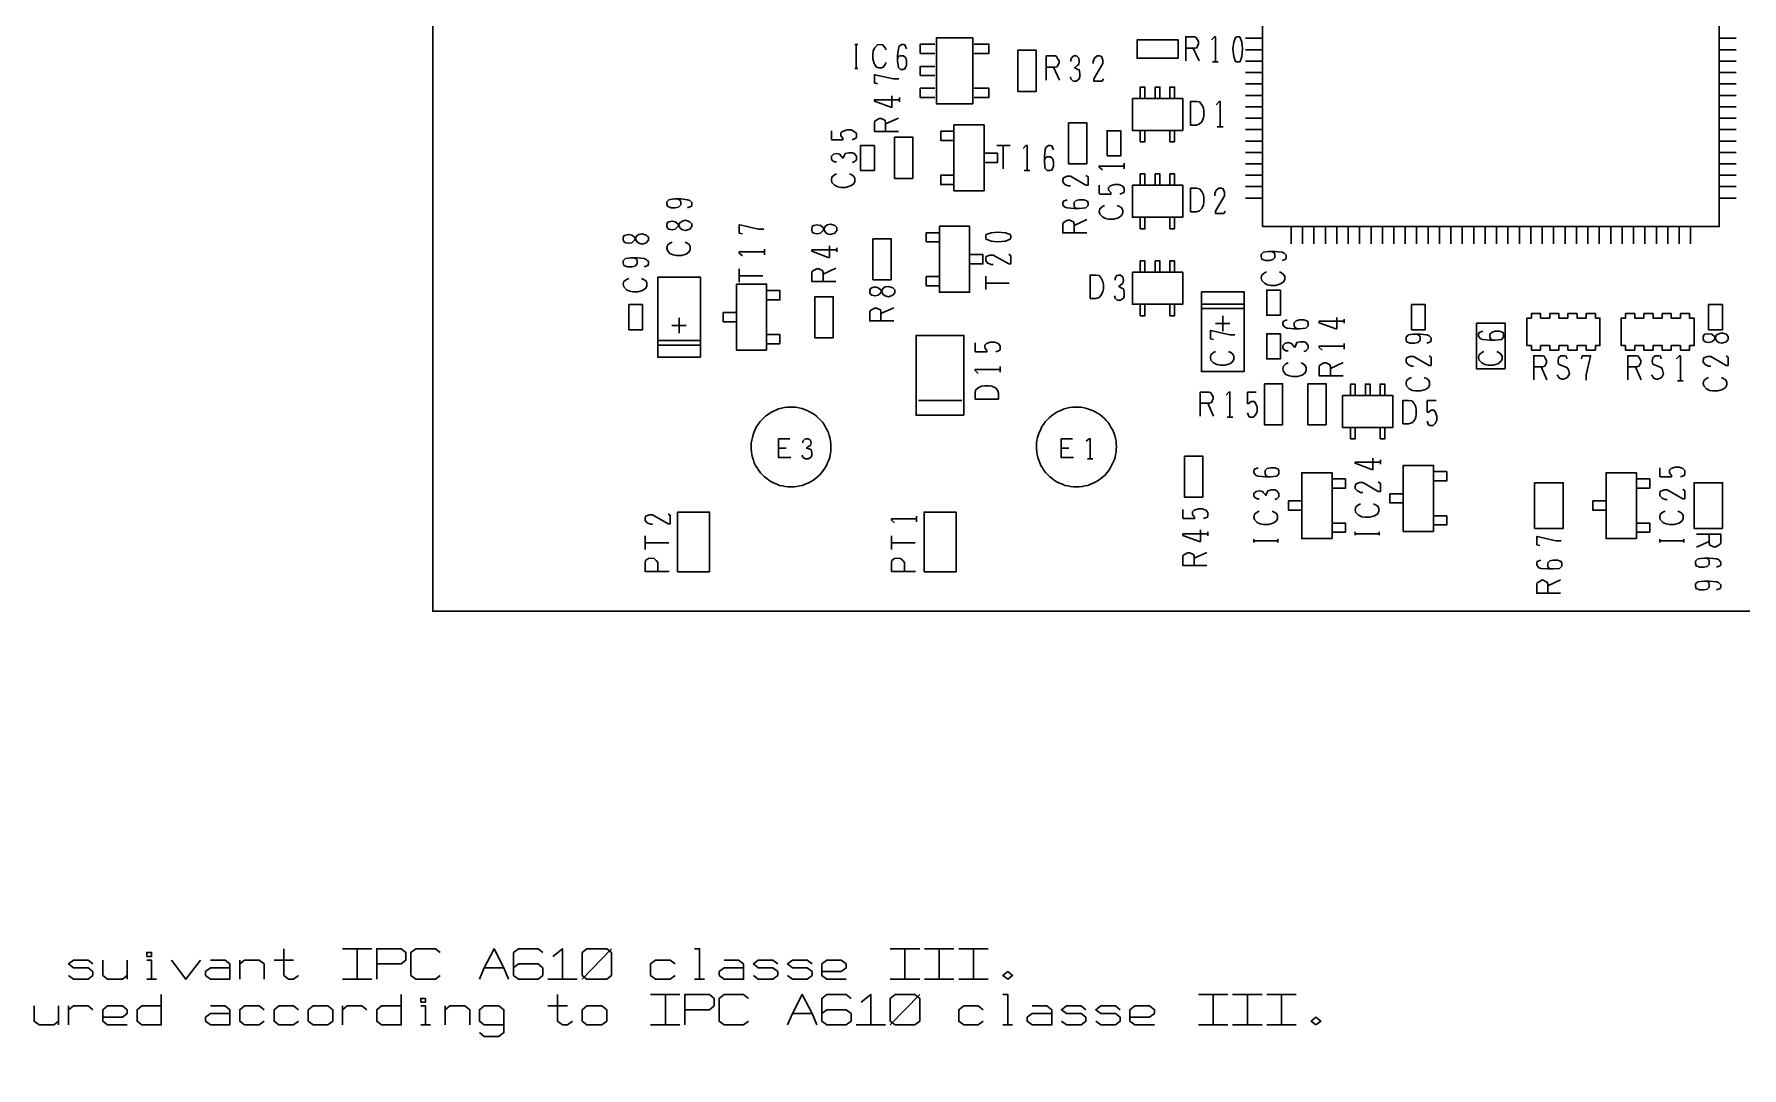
# Model space of a CAD drawing. Header units: millimetres. Extents: x 0 to 1189, y 35 to 806.
# Drawn here: x 313.9 to 519.6, y 320 to 444.6 of the extents above; entities that cross this region are included whole.
import ezdxf

# ---------------------------------------------------------------- set-up
doc = ezdxf.new("R2010")
doc.units = ezdxf.units.MM
doc.layers.add('Pen 1', color=7, linetype='Continuous')

msp = doc.modelspace()

# ---------------------------------------------------------------- linework, layer by layer
at = {"layer": 'Pen 1', "color": 7, "lineweight": 30}
for p, q in [((412.73, 443.3), (413.1, 443.3)), ((412.9, 443.3), (412.9, 440.4)), ((453.5, 442.88), (454.2, 441.33)), ((461.85, 444.05), (459.8, 444.05)), ((461.85, 442.67), (459.8, 442.67)), ((516.88, 444.05), (518.92, 444.05)), ((516.88, 442.67), (518.92, 442.67)), ((412.73, 440.4), (413.1, 440.4)), ((436.67, 440.58), (437.38, 439.02)), ((455.83, 441.2), (456.52, 441.2)), ((461.85, 441.3), (459.8, 441.3)), ((516.88, 441.3), (518.92, 441.3)), ((461.85, 439.92), (459.8, 439.92)), ((461.85, 438.55), (459.8, 438.55)), ((516.88, 439.92), (518.92, 439.92)), ((516.88, 438.55), (518.92, 438.55)), ((418.1, 436.4), (418.1, 436.9)), ((461.85, 437.17), (459.8, 437.17)), ((516.88, 437.17), (518.92, 437.17)), ((416.42, 433.73), (417.98, 434.42)), ((461.85, 435.8), (459.8, 435.8)), ((461.85, 434.42), (459.8, 434.42)), ((516.88, 435.8), (518.92, 435.8)), ((516.88, 434.42), (518.92, 434.42)), ((456.4, 433.4), (457.1, 433.4)), ((461.85, 433.05), (459.8, 433.05)), ((516.88, 433.05), (518.92, 433.05)), ((429.83, 431.12), (431.45, 431.12)), ((430.6, 431.12), (430.6, 428.3)), ((461.85, 431.67), (459.8, 431.67)), ((461.85, 430.3), (459.8, 430.3)), ((516.88, 431.67), (518.92, 431.67)), ((516.88, 430.3), (518.92, 430.3)), ((433.12, 428.1), (433.83, 428.1)), ((445.17, 428.33), (445.17, 429)), ((461.85, 428.92), (459.8, 428.92)), ((516.88, 428.92), (518.92, 428.92)), ((461.85, 427.55), (459.8, 427.55)), ((461.85, 426.17), (459.8, 426.17)), ((516.88, 427.55), (518.92, 427.55)), ((516.88, 426.17), (518.92, 426.17)), ((461.85, 424.8), (459.8, 424.8)), ((516.88, 424.8), (518.92, 424.8)), ((439.15, 421.5), (440.67, 422.2)), ((465.3, 421.35), (465.3, 419.3)), ((466.67, 421.35), (466.67, 419.3)), ((468.05, 421.35), (468.05, 419.3)), ((469.42, 421.35), (469.42, 419.3)), ((470.8, 421.35), (470.8, 419.3)), ((472.17, 421.35), (472.17, 419.3)), ((473.55, 421.35), (473.55, 419.3)), ((474.92, 421.35), (474.92, 419.3)), ((476.3, 421.35), (476.3, 419.3)), ((477.67, 421.35), (477.67, 419.3)), ((479.05, 421.35), (479.05, 419.3)), ((480.42, 421.35), (480.42, 419.3)), ((481.8, 421.35), (481.8, 419.3)), ((483.17, 421.35), (483.17, 419.3)), ((484.55, 421.35), (484.55, 419.3)), ((485.92, 421.35), (485.92, 419.3)), ((487.3, 421.35), (487.3, 419.3)), ((488.67, 421.35), (488.67, 419.3)), ((490.05, 421.35), (490.05, 419.3)), ((491.42, 421.35), (491.42, 419.3)), ((492.8, 421.35), (492.8, 419.3)), ((494.17, 421.35), (494.17, 419.3)), ((495.55, 421.35), (495.55, 419.3)), ((496.92, 421.35), (496.92, 419.3)), ((498.3, 421.35), (498.3, 419.3)), ((499.67, 421.35), (499.67, 419.3)), ((501.05, 421.35), (501.05, 419.3)), ((502.42, 421.35), (502.42, 419.3)), ((503.8, 421.35), (503.8, 419.3)), ((505.17, 421.35), (505.17, 419.3)), ((506.55, 421.35), (506.55, 419.3)), ((507.92, 421.35), (507.92, 419.3)), ((509.3, 421.35), (509.3, 419.3)), ((510.67, 421.35), (510.67, 419.3)), ((512.05, 421.35), (512.05, 419.3)), ((513.42, 421.35), (513.42, 419.3)), ((401.83, 417.95), (401.83, 418.62)), ((410.58, 418.3), (410.58, 418.8)), ((398.8, 414.65), (398.8, 416.27)), ((408.9, 415.62), (410.45, 416.33)), ((398.8, 415.42), (401.65, 415.42)), ((428.5, 413.77), (428.5, 415.4)), ((428.5, 414.55), (431.33, 414.55)), ((415.88, 410.9), (417.42, 411.58)), ((454.48, 412.02), (459.62, 412.02)), ((391.55, 408.5), (391.55, 410.38)), ((454.48, 411.48), (459.62, 411.48)), ((457.9, 409.67), (456.2, 409.67)), ((457.05, 410.6), (457.05, 408.75)), ((471.7, 409.7), (471.7, 410.2)), ((394.15, 407.62), (388.98, 407.62)), ((390.7, 409.42), (392.4, 409.42)), ((394.15, 407.08), (388.98, 407.08)), ((471.7, 406.6), (471.7, 407.27)), ((430.25, 403.8), (430.25, 404.5)), ((470.02, 404.27), (471.58, 404.98)), ((495.42, 404.45), (496.12, 402.9)), ((506.77, 404.45), (507.48, 402.9)), ((511.85, 402.77), (512.55, 402.77)), ((425.62, 400.4), (420.38, 400.4)), ((455.25, 400.08), (455.95, 398.52)), ((457.58, 398.4), (458.27, 398.4)), ((403.55, 394.67), (404.45, 394.67)), ((437.6, 394.67), (438.5, 394.67)), ((440.75, 393.38), (441.42, 393.38)), ((476.05, 392.73), (476.05, 393.25)), ((420.17, 385.77), (420.17, 386.45)), ((387.45, 382.45), (387.45, 384.1)), ((387.45, 383.23), (390.3, 383.23)), ((417.15, 382.45), (417.15, 384.1)), ((417.15, 383.23), (419.98, 383.23)), ((455.27, 384.08), (455.27, 384.58)), ((460.8, 383.3), (460.8, 383.7)), ((460.8, 383.48), (463.7, 383.48)), ((463.7, 383.3), (463.7, 383.7)), ((473.02, 384.17), (473.02, 384.58)), ((473.02, 384.35), (475.92, 384.35)), ((475.92, 384.17), (475.92, 384.58)), ((509.7, 383.3), (509.7, 383.7)), ((509.7, 383.48), (512.6, 383.48)), ((512.6, 383.3), (512.6, 383.7)), ((515.67, 383.4), (514.15, 382.73)), ((453.6, 381.4), (455.15, 382.1)), ((496.23, 378.08), (497.77, 378.77)), ((351, 334.33), (354.52, 334.33)), ((352.75, 334.33), (352.75, 330.65)), ((379.88, 330.65), (383.4, 334.33)), ((417, 334.33), (420.55, 334.33)), ((418.77, 334.33), (418.77, 330.65)), ((421.12, 334.33), (424.67, 334.33)), ((422.9, 334.33), (422.9, 330.65)), ((425.25, 334.33), (428.8, 334.33)), ((427.02, 334.33), (427.02, 330.65)), ((325.05, 330.65), (325.05, 332.95)), ((338.62, 330.65), (338.62, 332.95)), ((342.75, 332.95), (345.1, 332.95)), ((370.45, 332.02), (368.08, 332.02)), ((327.42, 330.65), (328.6, 330.65)), ((351, 330.65), (354.52, 330.65)), ((375.75, 330.65), (379.27, 330.65)), ((393.42, 330.65), (394.6, 330.65)), ((417, 330.65), (420.55, 330.65)), ((421.12, 330.65), (424.67, 330.65)), ((425.25, 330.65), (428.8, 330.65)), ((316.8, 325.15), (316.8, 327.45)), ((318, 325.15), (318, 327.45)), ((351, 325.15), (351, 327.45)), ((363.38, 325.15), (363.38, 327.45)), ((375.75, 327.45), (378.1, 327.45)), ((388.12, 328.83), (391.65, 328.83)), ((389.9, 328.83), (389.9, 325.15)), ((417, 325.15), (420.55, 328.83)), ((454.12, 328.83), (457.67, 328.83)), ((455.9, 328.83), (455.9, 325.15)), ((458.25, 328.83), (461.8, 328.83)), ((460.02, 328.83), (460.02, 325.15)), ((462.38, 328.83), (465.92, 328.83)), ((464.15, 328.83), (464.15, 325.15)), ((360.42, 325.15), (361.6, 325.15)), ((388.12, 325.15), (391.65, 325.15)), ((407.58, 326.52), (405.23, 326.52)), ((412.88, 325.15), (416.42, 325.15)), ((430.55, 325.15), (431.73, 325.15)), ((454.12, 325.15), (457.67, 325.15)), ((458.25, 325.15), (461.8, 325.15)), ((462.38, 325.15), (465.92, 325.15))]:
    msp.add_line(p, q, dxfattribs=at)
for points in [[(521.4, 319.98), (521.4, 375), (361.88, 375), (361.88, 652.78), (884.45, 652.78), (884.45, 375), (789.55, 375), (789.55, 319.98), (521.4, 319.98)], [(461.85, 421.35), (516.88, 421.35), (516.88, 476.35), (461.85, 476.35), (461.85, 421.35)], [(416.5, 442.67), (416.38, 442.92), (416.12, 443.25), (415.77, 443.3), (415.48, 443.25), (415.12, 442.92), (414.95, 442.55), (414.88, 442.15), (414.88, 441.58), (415.05, 441), (415.3, 440.6), (415.6, 440.48), (415.95, 440.48), (416.2, 440.6), (416.38, 440.88), (416.5, 441.12)], [(418.95, 442.8), (418.77, 443.25), (418.6, 443.3), (418.35, 443.3), (418.05, 443.05), (417.98, 442.8), (417.88, 441.95), (417.88, 441.33), (417.98, 440.55), (418.23, 440.27), (418.52, 440.27), (418.77, 440.35), (418.95, 440.8), (418.95, 441.33), (418.88, 441.7), (418.6, 441.95), (418.23, 441.95), (418.05, 441.9), (417.88, 441.62)], [(422.38, 442.23), (420.62, 442.23), (420.62, 443.35), (422.38, 443.35)], [(426.95, 436.15), (426.95, 444.1), (422.55, 444.1), (422.55, 436.15), (426.95, 436.15)], [(427.1, 443.35), (428.88, 443.35), (428.88, 442.23), (427.1, 442.23)], [(432.38, 442.6), (432.38, 437.65), (434.58, 437.65), (434.58, 442.6), (432.38, 442.6)], [(451.67, 443.85), (446.73, 443.85), (446.73, 441.65), (451.67, 441.65), (451.67, 443.85)], [(452.6, 441.33), (452.6, 444.23), (453.67, 444.23), (453.85, 444.15), (454.02, 443.85), (454.15, 443.65), (454.15, 443.4), (454.02, 443.12), (453.95, 442.92), (453.67, 442.88), (452.6, 442.88)], [(455.7, 443.85), (456.05, 444.23), (456.17, 444.23), (456.17, 441.2)], [(459.02, 444.23), (459.17, 444.15), (459.35, 443.58), (459.45, 442.8), (459.35, 441.85), (459.17, 441.25), (459.02, 441.2), (458.75, 441.2), (458.58, 441.25), (458.38, 441.85), (458.27, 442.8), (458.38, 443.58), (458.58, 444.15), (458.75, 444.23), (459.02, 444.23)], [(422.38, 439.58), (420.62, 439.58), (420.62, 440.67), (422.38, 440.67)], [(435.77, 439.02), (435.77, 441.92), (436.85, 441.92), (437.02, 441.85), (437.2, 441.52), (437.33, 441.35), (437.33, 441.08), (437.2, 440.83), (437.1, 440.62), (436.85, 440.58), (435.77, 440.58)], [(439.23, 440.5), (439.6, 440.3), (439.77, 440.25), (439.85, 439.8), (439.85, 439.4), (439.77, 439.15), (439.42, 438.9), (439.05, 438.9), (438.77, 439.15), (438.7, 439.4)], [(438.77, 441.27), (438.77, 441.52), (439, 441.85), (439.17, 441.92), (439.42, 441.92), (439.7, 441.67), (439.77, 441.27), (439.7, 440.9), (439.52, 440.77), (439.23, 440.5), (439.17, 440.5)], [(441.45, 441.02), (441.45, 441.27), (441.62, 441.67), (441.92, 441.92), (442.17, 441.92), (442.45, 441.85), (442.6, 441.4), (442.6, 441.02), (441.52, 439.15), (441.52, 438.9), (442.52, 438.9), (442.7, 439.15)], [(415.48, 438.58), (415.08, 438.67), (415.08, 439.65), (415.15, 439.65), (417.4, 439.15), (418.05, 439.15)], [(417.2, 437.12), (417.2, 435.75), (417.08, 435.75), (415.08, 436.48), (415.08, 436.65), (418.1, 436.65)], [(422.38, 436.9), (420.62, 436.9), (420.62, 438.02), (422.38, 438.02)], [(427.1, 438.02), (428.88, 438.02), (428.88, 436.9), (427.1, 436.9)], [(446.17, 436.8), (446.17, 432.95), (452.23, 432.95), (452.23, 436.8), (446.17, 436.8)], [(447.12, 436.8), (447.12, 438.17), (447.67, 438.17), (447.67, 436.8), (447.12, 436.8)], [(448.92, 436.8), (448.92, 438.17), (449.48, 438.17), (449.48, 436.8), (448.92, 436.8)], [(450.7, 436.8), (450.7, 438.17), (451.25, 438.17), (451.25, 436.8), (450.7, 436.8)], [(453.17, 433.6), (453.17, 436.42), (453.88, 436.42), (454.25, 436.38), (454.52, 436.05), (454.73, 435.67), (454.77, 435.27), (454.77, 434.75), (454.73, 434.45), (454.52, 433.98), (454.25, 433.73), (453.88, 433.6), (453.17, 433.6)], [(456.27, 436.05), (456.62, 436.42), (456.75, 436.42), (456.75, 433.4)], [(417.98, 432.83), (415.08, 432.83), (415.08, 433.9), (415.15, 434.08), (415.48, 434.25), (415.65, 434.38), (415.92, 434.38), (416.17, 434.25), (416.38, 434.15), (416.42, 433.9), (416.42, 432.83)], [(409.9, 432.9), (409.9, 431.92), (409.95, 431.83), (411.3, 431.83), (411.3, 432), (411.05, 432.3), (411.05, 432.65), (411.25, 432.83), (411.75, 433), (412.27, 433), (412.65, 432.83), (412.92, 432.58), (412.92, 432.17), (412.85, 432), (412.4, 431.83)], [(419.73, 427.17), (419.73, 432.12), (417.52, 432.12), (417.52, 427.17), (419.73, 427.17)], [(424.67, 431.75), (423.08, 431.75), (423.08, 432.85), (424.67, 432.85)], [(424.67, 433.62), (424.67, 425.67), (428.3, 425.67), (428.3, 433.62), (424.67, 433.62)], [(438.48, 433.88), (438.48, 428.92), (440.67, 428.92), (440.67, 433.88), (438.48, 433.88)], [(443.12, 429.88), (444.77, 429.88), (444.77, 432.9), (443.12, 432.9), (443.12, 429.88)], [(447.12, 431.58), (447.12, 432.95), (447.67, 432.95), (447.67, 431.58), (447.12, 431.58)], [(450.7, 431.58), (450.7, 432.95), (451.25, 432.95), (451.25, 431.58), (450.7, 431.58)], [(410.52, 429.17), (410.27, 429.17), (409.95, 429.38), (409.9, 429.55), (409.9, 429.83), (410.15, 430.08), (410.52, 430.15), (410.92, 430.08), (411.05, 429.9), (411.3, 429.6), (411.3, 429.55)], [(411.3, 429.6), (411.5, 429.98), (411.58, 430.15), (412.02, 430.25), (412.4, 430.25), (412.65, 430.15), (412.92, 429.83), (412.92, 429.42), (412.65, 429.17), (412.4, 429.08)], [(415.08, 431.15), (413.42, 431.15), (413.42, 428.12), (415.08, 428.12), (415.08, 431.15)], [(428.3, 430.2), (429.9, 430.2), (429.9, 429.08), (428.3, 429.08)], [(433, 430.75), (433.35, 431.12), (433.48, 431.12), (433.48, 428.1)], [(436.65, 430.6), (436.48, 431.08), (436.3, 431.12), (436.05, 431.12), (435.75, 430.88), (435.67, 430.6), (435.58, 429.77), (435.58, 429.12), (435.67, 428.35), (435.92, 428.1), (436.23, 428.1), (436.48, 428.17), (436.65, 428.62), (436.65, 429.12), (436.58, 429.52), (436.3, 429.77), (435.92, 429.77), (435.75, 429.7), (435.58, 429.45)], [(442.55, 428.2), (442.15, 428.52), (442.15, 428.65), (445.17, 428.65)], [(410.52, 427.7), (410.27, 427.58), (409.95, 427.33), (409.9, 426.98), (409.95, 426.67), (410.27, 426.33), (410.67, 426.15), (411.05, 426.08), (411.62, 426.08), (412.2, 426.25), (412.6, 426.5), (412.73, 426.8), (412.73, 427.15), (412.6, 427.4), (412.35, 427.58), (412.08, 427.7)], [(424.67, 426.42), (423.08, 426.42), (423.08, 427.55), (424.67, 427.55)], [(438.7, 426.27), (438.42, 426.27), (438.05, 426.45), (437.77, 426.75), (437.77, 427), (437.85, 427.25), (438.3, 427.42), (438.7, 427.42), (440.55, 426.35), (440.83, 426.35), (440.83, 427.35), (440.55, 427.52)], [(442.15, 426.35), (442.15, 425.35), (442.23, 425.27), (443.58, 425.27), (443.58, 425.45), (443.3, 425.75), (443.3, 426.08), (443.5, 426.25), (444.02, 426.42), (444.52, 426.42), (444.92, 426.25), (445.17, 426), (445.17, 425.6), (445.12, 425.45), (444.67, 425.27)], [(446.17, 426.33), (446.17, 422.48), (452.23, 422.48), (452.23, 426.33), (446.17, 426.33)], [(447.12, 426.33), (447.12, 427.7), (447.67, 427.7), (447.67, 426.33), (447.12, 426.33)], [(448.92, 426.33), (448.92, 427.7), (449.48, 427.7), (449.48, 426.33), (448.92, 426.33)], [(450.7, 426.33), (450.7, 427.7), (451.25, 427.7), (451.25, 426.33), (450.7, 426.33)], [(453.17, 423.15), (453.17, 425.98), (453.88, 425.98), (454.25, 425.92), (454.52, 425.6), (454.73, 425.2), (454.77, 424.83), (454.77, 424.3), (454.73, 423.98), (454.52, 423.52), (454.25, 423.27), (453.88, 423.15), (453.17, 423.15)], [(456.1, 425.08), (456.1, 425.35), (456.27, 425.73), (456.58, 425.98), (456.85, 425.98), (457.1, 425.92), (457.27, 425.48), (457.27, 425.08), (456.2, 423.23), (456.2, 422.95), (457.17, 422.95), (457.35, 423.23)], [(391.42, 424.7), (391.67, 424.52), (391.75, 424.35), (391.75, 423.98), (391.5, 423.7), (391.1, 423.62), (390.6, 423.62), (390.15, 423.8), (390.08, 424.1), (390.08, 424.35), (390.33, 424.6), (390.98, 424.7), (391.75, 424.7), (392.58, 424.6), (392.85, 424.52), (393.1, 424.27), (393.1, 423.98), (393.05, 423.8), (392.58, 423.62)], [(438.3, 424.6), (437.85, 424.42), (437.77, 424.25), (437.77, 424), (438.05, 423.7), (438.3, 423.6), (439.15, 423.52), (439.77, 423.52), (440.55, 423.6), (440.83, 423.88), (440.83, 424.17), (440.75, 424.42), (440.3, 424.6), (439.77, 424.6), (439.4, 424.5), (439.15, 424.25), (439.15, 423.88), (439.2, 423.7), (439.45, 423.52)], [(442.8, 423.9), (442.55, 423.77), (442.23, 423.5), (442.15, 423.15), (442.23, 422.85), (442.55, 422.52), (442.92, 422.35), (443.3, 422.25), (443.9, 422.25), (444.48, 422.42), (444.85, 422.7), (445, 423), (445, 423.33), (444.85, 423.6), (444.6, 423.77), (444.35, 423.9)], [(390.08, 421.4), (390.08, 421.6), (390.15, 421.85), (390.33, 421.95), (390.73, 422.02), (391.1, 421.95), (391.42, 421.7), (391.67, 421.17), (391.95, 420.95), (392.33, 420.88), (392.85, 421.05), (393.1, 421.35), (393.1, 421.7), (392.85, 421.95), (392.33, 422.12), (391.95, 422.02), (391.67, 421.85), (391.42, 421.35), (391.1, 421.05), (390.73, 420.95), (390.33, 421.05), (390.15, 421.17), (390.08, 421.4)], [(440.67, 420.6), (437.77, 420.6), (437.77, 421.67), (437.85, 421.85), (438.17, 422.02), (438.38, 422.15), (438.62, 422.15), (438.88, 422.02), (439.08, 421.92), (439.15, 421.67), (439.15, 420.6)], [(447.12, 421.1), (447.12, 422.48), (447.67, 422.48), (447.67, 421.1), (447.12, 421.1)], [(450.7, 421.1), (450.7, 422.48), (451.25, 422.48), (451.25, 421.1), (450.7, 421.1)], [(384.83, 419.77), (384.83, 420), (384.9, 420.25), (385.1, 420.33), (385.48, 420.42), (385.88, 420.33), (386.17, 420.08), (386.45, 419.55), (386.7, 419.35), (387.1, 419.25), (387.6, 419.42), (387.88, 419.73), (387.88, 420.08), (387.6, 420.33), (387.1, 420.5), (386.7, 420.42), (386.45, 420.25), (386.17, 419.73), (385.88, 419.42), (385.48, 419.35), (385.1, 419.42), (384.9, 419.55), (384.83, 419.77)], [(399.2, 420.48), (398.8, 420.58), (398.8, 421.55), (398.88, 421.55), (401.12, 421.05), (401.77, 421.05)], [(407.55, 420.92), (407.55, 421.12), (407.6, 421.38), (407.8, 421.48), (408.17, 421.55), (408.58, 421.48), (408.9, 421.23), (409.15, 420.7), (409.4, 420.48), (409.8, 420.4), (410.3, 420.58), (410.58, 420.88), (410.58, 421.23), (410.3, 421.48), (409.8, 421.65), (409.4, 421.55), (409.15, 421.38), (408.9, 420.88), (408.58, 420.58), (408.17, 420.48), (407.8, 420.58), (407.6, 420.7), (407.55, 420.92)], [(414.9, 419.9), (414.9, 414.95), (417.1, 414.95), (417.1, 419.9), (414.9, 419.9)], [(422.92, 419.52), (421.33, 419.52), (421.33, 420.62), (422.92, 420.62)], [(422.92, 421.4), (422.92, 413.45), (426.55, 413.45), (426.55, 421.4), (422.92, 421.4)], [(428.5, 420.25), (428.55, 420.42), (429.15, 420.6), (429.92, 420.67), (430.88, 420.6), (431.45, 420.42), (431.52, 420.25), (431.52, 420), (431.45, 419.83), (430.88, 419.6), (429.92, 419.52), (429.15, 419.6), (428.55, 419.83), (428.5, 420), (428.5, 420.25)], [(390.73, 419.5), (390.45, 419.38), (390.15, 419.1), (390.08, 418.77), (390.15, 418.48), (390.45, 418.12), (390.85, 417.95), (391.23, 417.88), (391.83, 417.88), (392.4, 418.02), (392.77, 418.3), (392.9, 418.6), (392.9, 418.95), (392.77, 419.2), (392.52, 419.38), (392.27, 419.5)], [(399.2, 417.83), (398.8, 418.17), (398.8, 418.3), (401.83, 418.3)], [(409.67, 419.02), (409.67, 417.65), (409.52, 417.65), (407.55, 418.38), (407.55, 418.55), (410.58, 418.55)], [(426.55, 417.98), (428.17, 417.98), (428.17, 416.85), (426.55, 416.85)], [(429.4, 416.77), (429.15, 416.77), (428.75, 416.95), (428.5, 417.25), (428.5, 417.5), (428.55, 417.77), (429, 417.92), (429.4, 417.92), (431.27, 416.85), (431.52, 416.85), (431.52, 417.85), (431.27, 418.02)], [(463.02, 418.35), (463.3, 418.17), (463.35, 418), (463.35, 417.62), (463.1, 417.38), (462.7, 417.27), (462.2, 417.27), (461.75, 417.45), (461.67, 417.75), (461.67, 418), (461.95, 418.27), (462.58, 418.35), (463.35, 418.35), (464.2, 418.27), (464.45, 418.17), (464.7, 417.92), (464.7, 417.62), (464.65, 417.45), (464.2, 417.27)], [(386.17, 417.58), (386.45, 417.4), (386.5, 417.23), (386.5, 416.85), (386.25, 416.6), (385.88, 416.5), (385.35, 416.5), (384.9, 416.67), (384.83, 416.98), (384.83, 417.23), (385.1, 417.5), (385.73, 417.58), (386.5, 417.58), (387.35, 417.5), (387.6, 417.4), (387.88, 417.15), (387.88, 416.85), (387.8, 416.67), (387.35, 416.5)], [(410.45, 414.73), (407.55, 414.73), (407.55, 415.8), (407.6, 415.98), (407.92, 416.15), (408.12, 416.27), (408.38, 416.27), (408.62, 416.15), (408.83, 416.05), (408.9, 415.8), (408.9, 414.73)], [(446.17, 415.85), (446.17, 412), (452.23, 412), (452.23, 415.85), (446.17, 415.85)], [(447.12, 415.85), (447.12, 417.23), (447.67, 417.23), (447.67, 415.85), (447.12, 415.85)], [(448.92, 415.85), (448.92, 417.23), (449.48, 417.23), (449.48, 415.85), (448.92, 415.85)], [(450.7, 415.85), (450.7, 417.23), (451.25, 417.23), (451.25, 415.85), (450.7, 415.85)], [(462.33, 415.9), (462.08, 415.77), (461.75, 415.52), (461.67, 415.17), (461.75, 414.88), (462.08, 414.52), (462.45, 414.35), (462.85, 414.27), (463.42, 414.27), (464, 414.45), (464.38, 414.7), (464.52, 415), (464.52, 415.35), (464.38, 415.6), (464.12, 415.77), (463.88, 415.9)], [(385.48, 415.12), (385.23, 415), (384.9, 414.75), (384.83, 414.4), (384.9, 414.1), (385.23, 413.75), (385.6, 413.58), (386, 413.5), (386.58, 413.5), (387.15, 413.67), (387.55, 413.92), (387.67, 414.23), (387.67, 414.58), (387.55, 414.83), (387.27, 415), (387.02, 415.12)], [(394.15, 405.62), (394.15, 415.25), (388.98, 415.25), (388.98, 405.62), (394.15, 405.62)], [(402.1, 406.45), (402.1, 414.42), (398.48, 414.42), (398.48, 406.45), (402.1, 406.45)], [(402.1, 413.65), (403.7, 413.65), (403.7, 412.52), (402.1, 412.52)], [(414.52, 413.42), (414.52, 413.65), (414.6, 413.9), (414.77, 413.98), (415.17, 414.08), (415.55, 413.98), (415.88, 413.73), (416.12, 413.2), (416.4, 413), (416.77, 412.9), (417.3, 413.08), (417.55, 413.38), (417.55, 413.73), (417.3, 413.98), (416.77, 414.15), (416.4, 414.08), (416.12, 413.9), (415.88, 413.38), (415.55, 413.08), (415.17, 413), (414.77, 413.08), (414.6, 413.2), (414.52, 413.42)], [(422.92, 414.2), (421.33, 414.2), (421.33, 415.33), (422.92, 415.33)], [(441.08, 412.7), (441.08, 415.52), (441.77, 415.52), (442.15, 415.48), (442.42, 415.15), (442.62, 414.75), (442.67, 414.38), (442.67, 413.85), (442.62, 413.52), (442.42, 413.08), (442.15, 412.83), (441.77, 412.7), (441.08, 412.7)], [(444.52, 414.12), (444.9, 413.92), (445.08, 413.85), (445.17, 413.4), (445.17, 413.02), (445.08, 412.75), (444.75, 412.5), (444.35, 412.5), (444.1, 412.75), (444, 413.02)], [(444.1, 414.9), (444.1, 415.15), (444.3, 415.48), (444.48, 415.52), (444.75, 415.52), (445, 415.27), (445.08, 414.9), (445, 414.5), (444.83, 414.38), (444.52, 414.12), (444.48, 414.12)], [(464, 413.7), (462.35, 413.7), (462.35, 410.67), (464, 410.67), (464, 413.7)], [(387.15, 411.95), (385.5, 411.95), (385.5, 408.92), (387.15, 408.92), (387.15, 411.95)], [(410.12, 407.95), (410.12, 412.9), (407.92, 412.9), (407.92, 407.95), (410.12, 407.95)], [(417.42, 410), (414.52, 410), (414.52, 411.08), (414.6, 411.23), (414.9, 411.4), (415.1, 411.52), (415.35, 411.52), (415.62, 411.4), (415.83, 411.33), (415.88, 411.08), (415.88, 410)], [(447.12, 410.62), (447.12, 412), (447.67, 412), (447.67, 410.62), (447.12, 410.62)], [(450.7, 410.62), (450.7, 412), (451.25, 412), (451.25, 410.62), (450.7, 410.62)], [(454.48, 413.5), (454.48, 403.88), (459.62, 403.88), (459.62, 413.5), (454.48, 413.5)], [(481.45, 411.95), (479.8, 411.95), (479.8, 408.92), (481.45, 408.92), (481.45, 411.95)], [(517.25, 411.95), (515.6, 411.95), (515.6, 408.92), (517.25, 408.92), (517.25, 411.95)], [(398.48, 409.88), (396.88, 409.88), (396.88, 411), (398.48, 411)], [(464.83, 410.12), (464.38, 409.95), (464.3, 409.77), (464.3, 409.52), (464.55, 409.23), (464.83, 409.12), (465.65, 409.05), (466.3, 409.05), (467.08, 409.12), (467.33, 409.4), (467.33, 409.7), (467.27, 409.95), (466.83, 410.12), (466.3, 410.12), (465.9, 410.02), (465.65, 409.77), (465.65, 409.4), (465.73, 409.23), (465.98, 409.05)], [(470.8, 410.42), (470.8, 409.05), (470.67, 409.05), (468.67, 409.77), (468.67, 409.95), (471.7, 409.95)], [(491.08, 404.2), (491.08, 409.7), (487.65, 409.7), (487.65, 404.2), (491.08, 404.2)], [(493.7, 407.02), (494.25, 407.02), (494.25, 406.48), (495.35, 406.48), (495.35, 407.02), (496.45, 407.02), (496.45, 406.48), (497.55, 406.48), (497.55, 407.02), (498.65, 407.02), (498.65, 406.48), (499.75, 406.48), (499.75, 407.02), (500.85, 407.02), (500.85, 406.48), (501.95, 406.48), (501.95, 407.02), (502.5, 407.02), (502.5, 410.33), (501.95, 410.33), (501.95, 410.88), (500.85, 410.88), (500.85, 410.33), (499.75, 410.33), (499.75, 410.88), (498.65, 410.88), (498.65, 410.33), (497.55, 410.33), (497.55, 410.88), (496.45, 410.88), (496.45, 410.33), (495.35, 410.33), (495.35, 410.88), (494.25, 410.88), (494.25, 410.33), (493.7, 410.33), (493.7, 407.02)], [(505.05, 407.02), (505.6, 407.02), (505.6, 406.48), (506.7, 406.48), (506.7, 407.02), (507.8, 407.02), (507.8, 406.48), (508.9, 406.48), (508.9, 407.02), (510, 407.02), (510, 406.48), (511.1, 406.48), (511.1, 407.02), (512.2, 407.02), (512.2, 406.48), (513.3, 406.48), (513.3, 407.02), (513.85, 407.02), (513.85, 410.33), (513.3, 410.33), (513.3, 410.88), (512.2, 410.88), (512.2, 410.33), (511.1, 410.33), (511.1, 410.88), (510, 410.88), (510, 410.33), (508.9, 410.33), (508.9, 410.88), (507.8, 410.88), (507.8, 410.33), (506.7, 410.33), (506.7, 410.88), (505.6, 410.88), (505.6, 410.33), (505.05, 410.33), (505.05, 407.02)], [(402.1, 408.35), (403.7, 408.35), (403.7, 407.23), (402.1, 407.23)], [(425.88, 398.62), (425.88, 408.25), (420.1, 408.25), (420.1, 398.62), (425.88, 398.62)], [(427.23, 407.33), (427.23, 406.35), (427.27, 406.25), (428.62, 406.25), (428.62, 406.42), (428.38, 406.73), (428.38, 407.08), (428.58, 407.25), (429.08, 407.42), (429.6, 407.42), (430, 407.25), (430.25, 406.98), (430.25, 406.6), (430.17, 406.42), (429.73, 406.25)], [(455.95, 407.75), (455.58, 407.85), (455.58, 408.83), (455.62, 408.83), (457.9, 408.33), (458.52, 408.33)], [(464, 408.45), (462.35, 408.45), (462.35, 405.42), (464, 405.42), (464, 408.45)], [(465.73, 406.8), (465.9, 407.2), (465.98, 407.38), (466.42, 407.45), (466.83, 407.45), (467.08, 407.38), (467.33, 407.02), (467.33, 406.65), (467.08, 406.38), (466.83, 406.3)], [(480.5, 408.38), (480.75, 408.2), (480.83, 408.02), (480.83, 407.65), (480.58, 407.38), (480.17, 407.3), (479.65, 407.3), (479.2, 407.48), (479.15, 407.77), (479.15, 408.02), (479.4, 408.3), (480.05, 408.38), (480.83, 408.38), (481.65, 408.3), (481.92, 408.2), (482.17, 407.95), (482.17, 407.65), (482.1, 407.48), (481.65, 407.3)], [(488.4, 408.75), (487.95, 408.58), (487.88, 408.4), (487.88, 408.15), (488.12, 407.85), (488.4, 407.75), (489.23, 407.67), (489.88, 407.67), (490.65, 407.75), (490.9, 408.02), (490.9, 408.33), (490.85, 408.58), (490.4, 408.75), (489.88, 408.75), (489.5, 408.65), (489.23, 408.4), (489.23, 408.02), (489.3, 407.85), (489.55, 407.67)], [(514.95, 407.83), (514.95, 408.02), (515.03, 408.3), (515.2, 408.38), (515.6, 408.45), (515.97, 408.38), (516.3, 408.12), (516.55, 407.6), (516.83, 407.38), (517.2, 407.3), (517.72, 407.48), (517.97, 407.77), (517.97, 408.12), (517.72, 408.38), (517.2, 408.55), (516.83, 408.45), (516.55, 408.3), (516.3, 407.77), (515.97, 407.48), (515.6, 407.38), (515.2, 407.48), (515.03, 407.6), (514.95, 407.83)], [(456.2, 406.3), (455.95, 406.17), (455.62, 405.9), (455.58, 405.58), (455.62, 405.27), (455.95, 404.92), (456.35, 404.75), (456.73, 404.67), (457.3, 404.67), (457.9, 404.83), (458.27, 405.1), (458.4, 405.4), (458.4, 405.73), (458.27, 406), (458.02, 406.17), (457.75, 406.3)], [(464.95, 406.38), (464.67, 406.38), (464.38, 406.6), (464.3, 406.77), (464.3, 407.02), (464.55, 407.27), (464.95, 407.38), (465.33, 407.27), (465.45, 407.12), (465.73, 406.8), (465.73, 406.77)], [(469.05, 406.48), (468.67, 406.8), (468.67, 406.95), (471.7, 406.95)], [(480.05, 404.55), (479.8, 404.55), (479.4, 404.73), (479.15, 405.02), (479.15, 405.27), (479.2, 405.55), (479.65, 405.7), (480.05, 405.7), (481.92, 404.62), (482.17, 404.62), (482.17, 405.62), (481.92, 405.8)], [(488.52, 406.3), (488.27, 406.17), (487.95, 405.9), (487.88, 405.58), (487.95, 405.27), (488.27, 404.92), (488.65, 404.75), (489.05, 404.67), (489.62, 404.67), (490.2, 404.83), (490.58, 405.1), (490.73, 405.4), (490.73, 405.73), (490.58, 406), (490.33, 406.17), (490.08, 406.3)], [(494.52, 402.9), (494.52, 405.8), (495.6, 405.8), (495.77, 405.75), (495.95, 405.42), (496.08, 405.23), (496.08, 404.98), (495.95, 404.7), (495.85, 404.52), (495.6, 404.45), (494.52, 404.45)], [(497.35, 403.48), (497.62, 403.1), (497.92, 402.98), (498.1, 402.98), (498.42, 403.1), (498.6, 403.23), (498.83, 403.6), (498.7, 404.08), (498.52, 404.38), (497.8, 404.65), (497.52, 404.77), (497.45, 405.15), (497.52, 405.55), (497.8, 405.8), (498.27, 405.8), (498.42, 405.75), (498.52, 405.42)], [(500.27, 405.42), (500.38, 405.8), (501.35, 405.8), (501.35, 405.75), (500.85, 403.48), (500.85, 402.85)], [(505.88, 402.9), (505.88, 405.8), (506.95, 405.8), (507.12, 405.75), (507.3, 405.42), (507.42, 405.23), (507.42, 404.98), (507.3, 404.7), (507.2, 404.52), (506.95, 404.45), (505.88, 404.45)], [(508.73, 403.48), (508.98, 403.1), (509.27, 402.98), (509.45, 402.98), (509.8, 403.1), (509.95, 403.23), (510.17, 403.6), (510.05, 404.08), (509.88, 404.38), (509.15, 404.65), (508.88, 404.77), (508.8, 405.15), (508.88, 405.55), (509.15, 405.8), (509.62, 405.8), (509.8, 405.75), (509.88, 405.42)], [(511.73, 405.42), (512.08, 405.8), (512.2, 405.8), (512.2, 402.77)], [(515.85, 404.55), (515.6, 404.55), (515.2, 404.73), (514.95, 405.02), (514.95, 405.27), (515.03, 405.55), (515.47, 405.7), (515.85, 405.7), (517.72, 404.62), (517.97, 404.62), (517.97, 405.62), (517.72, 405.8)], [(427.6, 403.67), (427.23, 404.02), (427.23, 404.15), (430.25, 404.15)], [(464.95, 404.92), (464.67, 404.8), (464.38, 404.52), (464.3, 404.2), (464.38, 403.9), (464.67, 403.55), (465.08, 403.38), (465.45, 403.3), (466.05, 403.3), (466.62, 403.45), (467, 403.73), (467.12, 404.02), (467.12, 404.35), (467, 404.62), (466.75, 404.8), (466.5, 404.92)], [(471.58, 403.38), (468.67, 403.38), (468.67, 404.45), (468.73, 404.62), (469.05, 404.8), (469.25, 404.92), (469.5, 404.92), (469.75, 404.8), (469.95, 404.7), (470.02, 404.45), (470.02, 403.38)], [(430.05, 400.58), (427.23, 400.58), (427.23, 401.27), (427.27, 401.65), (427.6, 401.92), (428, 402.12), (428.38, 402.17), (428.9, 402.17), (429.23, 402.12), (429.67, 401.92), (429.92, 401.65), (430.05, 401.27), (430.05, 400.58)], [(454.35, 398.52), (454.35, 401.42), (455.42, 401.42), (455.6, 401.38), (455.77, 401.05), (455.9, 400.85), (455.9, 400.6), (455.77, 400.35), (455.7, 400.15), (455.42, 400.08), (454.35, 400.08)], [(457.45, 401.05), (457.8, 401.42), (457.92, 401.42), (457.92, 398.4)], [(461.1, 401.42), (460.12, 401.42), (460.02, 401.38), (460.02, 400.02), (460.2, 400.02), (460.5, 400.27), (460.85, 400.27), (461.02, 400.08), (461.2, 399.58), (461.2, 399.05), (461.02, 398.67), (460.75, 398.4), (460.38, 398.4), (460.2, 398.48), (460.02, 398.92)], [(462.08, 402.42), (462.08, 397.48), (464.27, 397.48), (464.27, 402.42), (462.08, 402.42)], [(467.3, 402.42), (467.3, 397.48), (469.5, 397.48), (469.5, 402.42), (467.3, 402.42)], [(472.45, 401), (472.45, 402.38), (473, 402.38), (473, 401), (472.45, 401)], [(474.25, 401), (474.25, 402.38), (474.8, 402.38), (474.8, 401), (474.25, 401)], [(476.02, 401), (476.02, 402.38), (476.58, 402.38), (476.58, 401), (476.02, 401)], [(479.8, 403.17), (479.52, 403.05), (479.2, 402.8), (479.15, 402.45), (479.2, 402.15), (479.52, 401.8), (479.92, 401.62), (480.3, 401.55), (480.88, 401.55), (481.48, 401.73), (481.85, 401.98), (481.98, 402.27), (481.98, 402.62), (481.85, 402.88), (481.6, 403.05), (481.33, 403.17)], [(515.6, 403.17), (515.33, 403.05), (515.03, 402.8), (514.95, 402.45), (515.03, 402.15), (515.33, 401.8), (515.72, 401.62), (516.1, 401.55), (516.7, 401.55), (517.28, 401.73), (517.65, 401.98), (517.78, 402.27), (517.78, 402.62), (517.65, 402.88), (517.4, 403.05), (517.15, 403.17)], [(409.85, 394.8), (409.85, 395.15), (409.8, 395.5), (409.75, 395.83), (409.65, 396.17), (409.55, 396.5), (409.4, 396.83), (409.25, 397.12), (409.08, 397.42), (408.88, 397.73), (408.65, 398), (408.4, 398.25), (408.15, 398.48), (407.88, 398.7), (407.6, 398.88), (407.27, 399.05), (406.98, 399.2), (406.65, 399.33), (406.33, 399.45), (405.98, 399.52), (405.62, 399.58), (405.27, 399.6), (404.92, 399.6), (404.58, 399.6), (404.25, 399.55), (403.9, 399.48), (403.55, 399.38), (403.23, 399.25), (402.92, 399.12), (402.6, 398.95), (402.33, 398.75), (402.02, 398.55), (401.77, 398.33), (401.52, 398.08), (401.3, 397.83), (401.1, 397.52), (400.9, 397.25), (400.73, 396.92), (400.6, 396.62), (400.48, 396.3), (400.38, 395.95), (400.3, 395.6), (400.25, 395.27), (400.23, 394.92), (400.25, 394.58), (400.27, 394.23), (400.33, 393.88), (400.4, 393.55), (400.5, 393.2), (400.62, 392.88), (400.77, 392.58), (400.95, 392.27), (401.15, 391.98), (401.38, 391.7), (401.6, 391.45), (401.85, 391.2), (402.12, 390.98), (402.4, 390.77), (402.7, 390.6), (403.02, 390.42), (403.33, 390.3), (403.67, 390.17), (404, 390.1), (404.35, 390.02), (404.7, 390), (405.05, 389.98), (405.4, 390), (405.73, 390.02), (406.08, 390.1), (406.42, 390.17), (406.75, 390.3), (407.08, 390.42), (407.38, 390.58), (407.67, 390.77), (407.98, 390.98), (408.23, 391.2), (408.48, 391.42), (408.73, 391.7), (408.92, 391.95), (409.12, 392.25), (409.3, 392.55), (409.45, 392.88), (409.58, 393.2), (409.7, 393.52), (409.77, 393.88), (409.83, 394.2), (409.85, 394.55), (409.85, 394.8)], [(444.25, 394.8), (444.23, 395.15), (444.2, 395.5), (444.12, 395.83), (444.05, 396.17), (443.92, 396.5), (443.8, 396.83), (443.62, 397.12), (443.45, 397.42), (443.25, 397.73), (443.02, 398), (442.8, 398.25), (442.52, 398.48), (442.25, 398.7), (441.98, 398.88), (441.67, 399.05), (441.35, 399.2), (441.02, 399.33), (440.7, 399.45), (440.35, 399.52), (440, 399.58), (439.65, 399.6), (439.33, 399.6), (438.98, 399.6), (438.62, 399.55), (438.27, 399.48), (437.95, 399.38), (437.62, 399.25), (437.3, 399.12), (437, 398.95), (436.7, 398.75), (436.42, 398.55), (436.15, 398.33), (435.9, 398.08), (435.67, 397.83), (435.48, 397.52), (435.27, 397.25), (435.12, 396.92), (434.98, 396.62), (434.85, 396.3), (434.75, 395.95), (434.67, 395.6), (434.62, 395.27), (434.62, 394.92), (434.62, 394.58), (434.65, 394.23), (434.7, 393.88), (434.77, 393.55), (434.88, 393.2), (435, 392.88), (435.15, 392.58), (435.33, 392.27), (435.52, 391.98), (435.75, 391.7), (435.98, 391.45), (436.23, 391.2), (436.5, 390.98), (436.77, 390.77), (437.08, 390.6), (437.4, 390.42), (437.73, 390.3), (438.05, 390.17), (438.38, 390.1), (438.73, 390.02), (439.08, 390), (439.42, 389.98), (439.77, 390), (440.12, 390.02), (440.45, 390.1), (440.8, 390.17), (441.12, 390.3), (441.45, 390.42), (441.75, 390.58), (442.05, 390.77), (442.35, 390.98), (442.6, 391.2), (442.88, 391.42), (443.1, 391.7), (443.33, 391.95), (443.5, 392.25), (443.67, 392.55), (443.83, 392.88), (443.98, 393.2), (444.08, 393.52), (444.15, 393.88), (444.2, 394.2), (444.23, 394.55), (444.25, 394.8)], [(471.5, 401), (471.5, 397.15), (477.55, 397.15), (477.55, 401), (471.5, 401)], [(478.77, 397.58), (478.77, 400.4), (479.45, 400.4), (479.85, 400.35), (480.1, 400.02), (480.33, 399.62), (480.35, 399.25), (480.35, 398.73), (480.33, 398.4), (480.1, 397.95), (479.85, 397.7), (479.45, 397.58), (478.77, 397.58)], [(482.77, 400.4), (481.77, 400.4), (481.7, 400.35), (481.7, 399), (481.85, 399), (482.15, 399.25), (482.5, 399.25), (482.67, 399.05), (482.85, 398.52), (482.85, 398.02), (482.67, 397.62), (482.42, 397.38), (482.02, 397.38), (481.85, 397.45), (481.7, 397.9)], [(472.45, 395.77), (472.45, 397.15), (473, 397.15), (473, 395.77), (472.45, 395.77)], [(476.02, 395.77), (476.02, 397.15), (476.58, 397.15), (476.58, 395.77), (476.02, 395.77)], [(404.88, 395.8), (403.55, 395.8), (403.55, 393.52), (405.02, 393.52)], [(406.48, 395.3), (406.48, 395.5), (406.7, 395.75), (406.85, 395.8), (407.12, 395.8), (407.38, 395.6), (407.48, 395.3), (407.38, 394.98), (407.2, 394.88), (406.9, 394.67), (406.85, 394.67)], [(438.95, 395.8), (437.6, 395.8), (437.6, 393.52), (439.08, 393.52)], [(440.62, 395.5), (440.95, 395.8), (441.1, 395.8), (441.1, 393.38)], [(406.9, 394.67), (407.3, 394.52), (407.48, 394.48), (407.55, 394.1), (407.55, 393.8), (407.48, 393.58), (407.12, 393.38), (406.73, 393.38), (406.48, 393.58), (406.4, 393.8)], [(452.45, 393.7), (452.45, 388.75), (454.65, 388.75), (454.65, 393.7), (452.45, 393.7)], [(475.15, 393.45), (475.15, 392.08), (475.02, 392.08), (473.02, 392.83), (473.02, 392.98), (476.05, 392.98)], [(461.33, 392.27), (460.88, 392.12), (460.8, 391.95), (460.8, 391.67), (461.08, 391.38), (461.33, 391.3), (462.15, 391.2), (462.8, 391.2), (463.58, 391.3), (463.83, 391.55), (463.83, 391.85), (463.77, 392.12), (463.33, 392.27), (462.8, 392.27), (462.42, 392.2), (462.15, 391.95), (462.15, 391.55), (462.23, 391.38), (462.48, 391.2)], [(470.23, 383.75), (470.23, 391.7), (466.58, 391.7), (466.58, 383.75), (470.23, 383.75)], [(470.23, 390.95), (471.83, 390.95), (471.83, 389.83), (470.23, 389.83)], [(482.45, 384.62), (482.45, 392.58), (478.8, 392.58), (478.8, 384.62), (482.45, 384.62)], [(482.45, 391.83), (484.05, 391.83), (484.05, 390.7), (482.45, 390.7)], [(506.9, 383.75), (506.9, 391.7), (503.25, 391.7), (503.25, 383.75), (506.9, 383.75)], [(506.9, 390.95), (508.5, 390.95), (508.5, 389.83), (506.9, 389.83)], [(509.7, 392.27), (509.7, 391.3), (509.77, 391.2), (511.12, 391.2), (511.12, 391.38), (510.88, 391.67), (510.88, 392.02), (511.08, 392.2), (511.58, 392.38), (512.1, 392.38), (512.47, 392.2), (512.75, 391.95), (512.75, 391.55), (512.67, 391.38), (512.22, 391.2)], [(461.45, 388.55), (461.2, 388.55), (460.88, 388.75), (460.8, 388.92), (460.8, 389.2), (461.08, 389.45), (461.45, 389.52), (461.85, 389.45), (461.98, 389.27), (462.23, 388.98), (462.23, 388.92)], [(462.23, 388.98), (462.42, 389.35), (462.48, 389.52), (462.92, 389.62), (463.33, 389.62), (463.58, 389.52), (463.83, 389.2), (463.83, 388.8), (463.58, 388.55), (463.33, 388.45)], [(473.92, 389.33), (473.67, 389.33), (473.3, 389.5), (473.02, 389.8), (473.02, 390.08), (473.1, 390.33), (473.55, 390.5), (473.92, 390.5), (475.8, 389.42), (476.05, 389.42), (476.05, 390.4), (475.8, 390.58)], [(478.8, 388.05), (477.2, 388.05), (477.2, 389.15), (478.8, 389.15)], [(494.62, 390.48), (494.62, 384.98), (498.08, 384.98), (498.08, 390.48), (494.62, 390.48)], [(510.6, 388.45), (510.35, 388.45), (509.98, 388.62), (509.7, 388.92), (509.7, 389.2), (509.77, 389.45), (510.23, 389.62), (510.6, 389.62), (512.47, 388.55), (512.75, 388.55), (512.75, 389.52), (512.47, 389.7)], [(517.28, 384.98), (517.28, 390.48), (513.85, 390.48), (513.85, 384.98), (517.28, 384.98)], [(395.23, 379.77), (395.23, 386.95), (391.38, 386.95), (391.38, 379.77), (395.23, 379.77)], [(424.92, 379.77), (424.92, 386.95), (421.08, 386.95), (421.08, 379.77), (424.92, 379.77)], [(452.25, 387.25), (452.25, 386.27), (452.3, 386.17), (453.67, 386.17), (453.67, 386.35), (453.4, 386.65), (453.4, 387), (453.6, 387.17), (454.12, 387.33), (454.62, 387.33), (455.02, 387.17), (455.27, 386.9), (455.27, 386.52), (455.2, 386.35), (454.75, 386.17)], [(461.45, 387.08), (461.2, 386.95), (460.88, 386.7), (460.8, 386.35), (460.88, 386.05), (461.2, 385.7), (461.58, 385.52), (461.98, 385.45), (462.55, 385.45), (463.12, 385.62), (463.52, 385.88), (463.65, 386.17), (463.65, 386.52), (463.52, 386.77), (463.25, 386.95), (463, 387.08)], [(466.58, 387.17), (464.98, 387.17), (464.98, 388.3), (466.58, 388.3)], [(473.67, 387.95), (473.42, 387.83), (473.1, 387.58), (473.02, 387.23), (473.1, 386.92), (473.42, 386.58), (473.8, 386.4), (474.2, 386.33), (474.77, 386.33), (475.35, 386.5), (475.75, 386.75), (475.88, 387.05), (475.88, 387.4), (475.75, 387.65), (475.48, 387.83), (475.23, 387.95)], [(503.25, 387.17), (501.65, 387.17), (501.65, 388.3), (503.25, 388.3)], [(510.35, 387.08), (510.1, 386.95), (509.77, 386.7), (509.7, 386.35), (509.77, 386.05), (510.1, 385.7), (510.48, 385.52), (510.88, 385.45), (511.45, 385.45), (512.03, 385.62), (512.42, 385.88), (512.55, 386.17), (512.55, 386.52), (512.42, 386.77), (512.15, 386.95), (511.9, 387.08)], [(388.35, 385.48), (388.1, 385.48), (387.7, 385.65), (387.45, 385.95), (387.45, 386.2), (387.52, 386.45), (387.98, 386.62), (388.35, 386.62), (390.23, 385.55), (390.48, 385.55), (390.48, 386.55), (390.23, 386.73)], [(417.52, 385.65), (417.15, 385.98), (417.15, 386.12), (420.17, 386.12)], [(454.38, 384.8), (454.38, 383.42), (454.25, 383.42), (452.25, 384.15), (452.25, 384.33), (455.27, 384.33)], [(470.23, 385.62), (471.83, 385.62), (471.83, 384.52), (470.23, 384.52)], [(482.45, 386.5), (484.05, 386.5), (484.05, 385.4), (482.45, 385.4)], [(506.9, 385.62), (508.5, 385.62), (508.5, 384.52), (506.9, 384.52)], [(495.25, 382.92), (494.88, 383.02), (494.88, 384), (494.92, 384), (497.17, 383.5), (497.83, 383.5)], [(514.15, 384.3), (517.05, 384.3), (517.05, 383.23), (516.97, 383.08), (516.65, 382.9), (516.45, 382.77), (516.2, 382.77), (515.95, 382.9), (515.75, 382.98), (515.67, 383.23), (515.67, 384.3)], [(390.35, 379.8), (387.45, 379.8), (387.45, 380.88), (387.52, 381.12), (387.85, 381.35), (388.17, 381.38), (388.55, 381.35), (388.8, 381.12), (389, 380.88), (389, 379.8)], [(420.05, 379.8), (417.15, 379.8), (417.15, 380.88), (417.2, 381.12), (417.52, 381.35), (417.85, 381.38), (418.25, 381.35), (418.5, 381.12), (418.7, 380.88), (418.7, 379.8)], [(455.15, 380.5), (452.25, 380.5), (452.25, 381.58), (452.3, 381.75), (452.62, 381.92), (452.83, 382.05), (453.08, 382.05), (453.35, 381.92), (453.52, 381.83), (453.6, 381.58), (453.6, 380.5)], [(495.38, 381.17), (494.92, 381), (494.88, 380.83), (494.88, 380.58), (495.12, 380.27), (495.38, 380.17), (496.23, 380.1), (496.85, 380.1), (497.62, 380.17), (497.9, 380.45), (497.9, 380.75), (497.83, 381), (497.38, 381.17), (496.85, 381.17), (496.48, 381.08), (496.23, 380.83), (496.23, 380.45), (496.27, 380.27), (496.55, 380.1)], [(516.53, 380.33), (516.97, 380.48), (517.05, 380.65), (517.05, 380.92), (516.78, 381.23), (516.53, 381.3), (515.67, 381.4), (515.05, 381.4), (514.28, 381.3), (514, 381.05), (514, 380.75), (514.08, 380.48), (514.53, 380.33), (515.05, 380.33), (515.42, 380.4), (515.67, 380.65), (515.67, 381.05), (515.62, 381.23), (515.38, 381.4)], [(497.77, 377.17), (494.88, 377.17), (494.88, 378.25), (494.92, 378.42), (495.25, 378.6), (495.45, 378.73), (495.7, 378.73), (495.95, 378.6), (496.15, 378.5), (496.23, 378.25), (496.23, 377.17)], [(516.53, 377.58), (516.97, 377.73), (517.05, 377.9), (517.05, 378.17), (516.78, 378.48), (516.53, 378.55), (515.67, 378.62), (515.05, 378.62), (514.28, 378.55), (514, 378.3), (514, 378), (514.08, 377.73), (514.53, 377.58), (515.05, 377.58), (515.42, 377.65), (515.67, 377.9), (515.67, 378.3), (515.62, 378.48), (515.38, 378.62)], [(327.42, 333.4), (327.42, 333.88), (328, 333.88), (328, 333.4), (327.42, 333.4)], [(345.7, 331.12), (345.1, 330.65), (344.5, 330.65), (343.92, 331.12), (343.92, 334.33)], [(355.12, 330.65), (355.12, 334.33), (358.08, 334.33), (358.65, 333.88), (358.65, 332.95), (358.08, 332.5), (355.12, 332.5)], [(362.77, 331.12), (362.2, 330.65), (359.83, 330.65), (359.25, 331.12), (359.25, 333.88), (359.83, 334.33), (362.2, 334.33), (362.77, 333.88)], [(367.5, 330.65), (368.08, 332.02), (369.27, 334.33), (370.45, 332.02), (371.02, 330.65)], [(375.15, 333.88), (374.58, 334.33), (372.2, 334.33), (371.62, 333.88), (371.62, 331.12), (372.2, 330.65), (374.58, 330.65), (375.15, 331.12), (375.15, 332.02), (374.58, 332.5), (372.2, 332.5), (371.62, 332.02)], [(377.52, 330.65), (377.52, 334.33), (376.33, 333.4)], [(379.88, 331.12), (379.88, 333.88), (380.45, 334.33), (382.83, 334.33), (383.4, 333.88), (383.4, 331.12), (382.83, 330.65), (380.45, 330.65), (379.88, 331.12)], [(394.02, 330.65), (394.02, 334.33), (393.42, 334.33)], [(318, 331.12), (318.58, 330.65), (320.35, 330.65), (320.92, 331.12), (320.92, 331.58), (320.35, 332.02), (318.58, 332.02), (318, 332.5), (318.58, 332.95), (320.35, 332.95), (320.92, 332.5)], [(322.12, 332.95), (322.12, 331.12), (322.7, 330.65), (324.48, 330.65), (325.05, 331.12)], [(328, 330.65), (328, 332.95), (327.42, 332.95)], [(330.38, 332.95), (332.12, 330.65), (333.9, 332.95)], [(335.08, 332.95), (336.85, 332.95), (337.42, 332.5), (337.42, 330.65), (335.08, 330.65), (334.5, 331.12), (334.5, 331.58), (335.08, 332.02), (337.42, 332.02)], [(338.62, 332.5), (339.2, 332.95), (340.98, 332.95), (341.58, 332.5), (341.58, 330.65)], [(391.08, 331.12), (390.48, 330.65), (388.73, 330.65), (388.12, 331.12), (388.12, 332.5), (388.73, 332.95), (390.48, 332.95), (391.08, 332.5)], [(396.98, 332.95), (398.73, 332.95), (399.33, 332.5), (399.33, 330.65), (396.98, 330.65), (396.38, 331.12), (396.38, 331.58), (396.98, 332.02), (399.33, 332.02)], [(400.5, 331.12), (401.1, 330.65), (402.85, 330.65), (403.45, 331.12), (403.45, 331.58), (402.85, 332.02), (401.1, 332.02), (400.5, 332.5), (401.1, 332.95), (402.85, 332.95), (403.45, 332.5)], [(404.62, 331.12), (405.23, 330.65), (406.98, 330.65), (407.58, 331.12), (407.58, 331.58), (406.98, 332.02), (405.23, 332.02), (404.62, 332.5), (405.23, 332.95), (406.98, 332.95), (407.58, 332.5)], [(408.75, 331.58), (411.1, 331.58), (411.7, 332.02), (411.7, 332.5), (411.1, 332.95), (409.35, 332.95), (408.75, 332.5), (408.75, 331.12), (409.35, 330.65), (411.7, 330.65)], [(431.15, 330.65), (430.55, 331.12), (431.15, 331.58), (431.73, 331.12), (431.15, 330.65)], [(313.85, 327.45), (313.85, 325.6), (314.45, 325.15), (316.23, 325.15), (316.8, 325.6)], [(318, 326.98), (318.58, 327.45), (320.35, 327.45), (320.92, 326.98)], [(322.12, 326.08), (324.48, 326.08), (325.05, 326.52), (325.05, 326.98), (324.48, 327.45), (322.7, 327.45), (322.12, 326.98), (322.12, 325.6), (322.7, 325.15), (325.05, 325.15)], [(329.17, 327.45), (326.83, 327.45), (326.25, 326.98), (326.25, 325.6), (326.83, 325.15), (329.17, 325.15), (329.17, 328.83)], [(335.08, 327.45), (336.85, 327.45), (337.42, 326.98), (337.42, 325.15), (335.08, 325.15), (334.5, 325.6), (334.5, 326.08), (335.08, 326.52), (337.42, 326.52)], [(341.58, 325.6), (340.98, 325.15), (339.2, 325.15), (338.62, 325.6), (338.62, 326.98), (339.2, 327.45), (340.98, 327.45), (341.58, 326.98)], [(345.7, 325.6), (345.1, 325.15), (343.33, 325.15), (342.75, 325.6), (342.75, 326.98), (343.33, 327.45), (345.1, 327.45), (345.7, 326.98)], [(346.88, 325.6), (346.88, 326.98), (347.45, 327.45), (349.23, 327.45), (349.83, 326.98), (349.83, 325.6), (349.23, 325.15), (347.45, 325.15), (346.88, 325.6)], [(351, 326.98), (351.58, 327.45), (353.35, 327.45), (353.95, 326.98)], [(358.08, 327.45), (355.7, 327.45), (355.12, 326.98), (355.12, 325.6), (355.7, 325.15), (358.08, 325.15), (358.08, 328.83)], [(360.42, 327.9), (360.42, 328.35), (361, 328.35), (361, 327.9), (360.42, 327.9)], [(361, 325.15), (361, 327.45), (360.42, 327.45)], [(363.38, 326.98), (363.95, 327.45), (365.73, 327.45), (366.33, 326.98), (366.33, 325.15)], [(367.5, 324.23), (368.08, 323.77), (369.85, 323.77), (370.45, 324.23), (370.45, 326.98), (369.85, 327.45), (368.08, 327.45), (367.5, 326.98), (367.5, 325.6), (368.08, 325.15), (370.45, 325.15)], [(378.7, 325.6), (378.1, 325.15), (377.52, 325.15), (376.92, 325.6), (376.92, 328.83)], [(379.88, 325.6), (379.88, 326.98), (380.45, 327.45), (382.23, 327.45), (382.83, 326.98), (382.83, 325.6), (382.23, 325.15), (380.45, 325.15), (379.88, 325.6)], [(392.25, 325.15), (392.25, 328.83), (395.2, 328.83), (395.77, 328.35), (395.77, 327.45), (395.2, 326.98), (392.25, 326.98)], [(399.9, 325.6), (399.33, 325.15), (396.98, 325.15), (396.38, 325.6), (396.38, 328.35), (396.98, 328.83), (399.33, 328.83), (399.9, 328.35)], [(404.62, 325.15), (405.23, 326.52), (406.4, 328.83), (407.58, 326.52), (408.15, 325.15)], [(412.3, 328.35), (411.7, 328.83), (409.35, 328.83), (408.75, 328.35), (408.75, 325.6), (409.35, 325.15), (411.7, 325.15), (412.3, 325.6), (412.3, 326.52), (411.7, 326.98), (409.35, 326.98), (408.75, 326.52)], [(414.65, 325.15), (414.65, 328.83), (413.48, 327.9)], [(417, 325.6), (417, 328.35), (417.6, 328.83), (419.95, 328.83), (420.55, 328.35), (420.55, 325.6), (419.95, 325.15), (417.6, 325.15), (417, 325.6)], [(428.2, 325.6), (427.6, 325.15), (425.85, 325.15), (425.25, 325.6), (425.25, 326.98), (425.85, 327.45), (427.6, 327.45), (428.2, 326.98)], [(431.15, 325.15), (431.15, 328.83), (430.55, 328.83)], [(434.1, 327.45), (435.88, 327.45), (436.45, 326.98), (436.45, 325.15), (434.1, 325.15), (433.5, 325.6), (433.5, 326.08), (434.1, 326.52), (436.45, 326.52)], [(437.62, 325.6), (438.23, 325.15), (440, 325.15), (440.58, 325.6), (440.58, 326.08), (440, 326.52), (438.23, 326.52), (437.62, 326.98), (438.23, 327.45), (440, 327.45), (440.58, 326.98)], [(441.75, 325.6), (442.35, 325.15), (444.12, 325.15), (444.7, 325.6), (444.7, 326.08), (444.12, 326.52), (442.35, 326.52), (441.75, 326.98), (442.35, 327.45), (444.12, 327.45), (444.7, 326.98)], [(445.88, 326.08), (448.25, 326.08), (448.83, 326.52), (448.83, 326.98), (448.25, 327.45), (446.48, 327.45), (445.88, 326.98), (445.88, 325.6), (446.48, 325.15), (448.83, 325.15)], [(468.27, 325.15), (467.7, 325.6), (468.27, 326.08), (468.88, 325.6), (468.27, 325.15)]]:
    msp.add_lwpolyline(points, dxfattribs=at)

doc.saveas('drawing.dxf')
